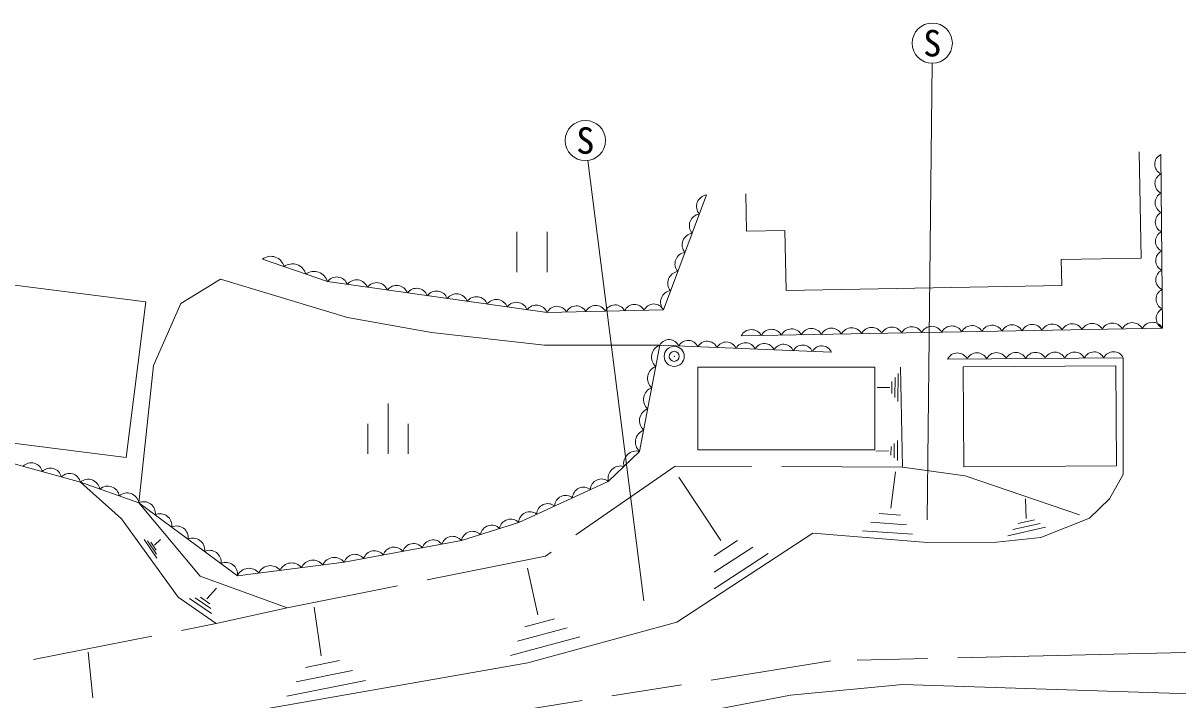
# Model space of a CAD drawing. Units: millimetres, scale not verified. Extents: x 40000 to 680000, y 20000 to 380000.
# Drawn here: x 364677 to 422078, y 271916 to 305588 of the extents above; entities that cross this region are included whole.
import ezdxf
from ezdxf.enums import TextEntityAlignment as Align

# ---------------------------------------------------------------- set-up
doc = ezdxf.new("R2010")
doc.units = ezdxf.units.MM
doc.header["$LTSCALE"] = 1000
doc.header["$PDMODE"] = 32
doc.header["$PDSIZE"] = 500
doc.linetypes.add('CHAIN', pattern=[18.5, 12, -1.5, 3.5, -1.5])
doc.linetypes.add('DASHED', pattern=[7.5, 6, -1.5])
for name, color, linetype, lineweight in [('M-BGD', 7, 'Continuous', 13), ('M-BGD-EXST', 7, 'Continuous', 13), ('M-BMK', 2, 'CHAIN', 13)]:
    doc.layers.add(name, color=color, linetype=linetype, lineweight=lineweight)
doc.styles.add('ＭＳ ゴシック', font='')
doc.styles.get('ＭＳ ゴシック').set_extended_font_data('MS Gothic')

msp = doc.modelspace()

# ---------------------------------------------------------------- linework, layer by layer
at = {"layer": 'M-BGD'}
for p, q in [((420151, 299176), (420247, 293899)), ((421222, 299044), (421306, 290413)), ((396505, 291325), (398646, 297037)), ((400600, 297095), (400634, 295228)), ((402545, 295263), (400634, 295228)), ((402600, 292280), (402545, 295263)), ((420247, 293899), (416281, 293828)), ((376576, 293851), (379807, 292724)), ((416281, 293828), (416304, 292529)), ((374490, 292856), (372521, 291641)), ((380803, 290943), (374490, 292856)), ((379807, 292724), (390723, 291186)), ((416304, 292529), (402600, 292280)), ((372521, 291641), (371153, 288555)), ((390723, 291186), (396505, 291325)), ((384978, 290189), (380803, 290943)), ((390592, 289560), (384978, 290189)), ((421306, 290413), (400372, 290029)), ((396322, 289561), (390592, 289560)), ((396322, 289561), (395317, 284282)), ((404855, 289212), (396322, 289561)), ((419361, 288942), (410633, 288872)), ((419352, 283137), (419361, 288942)), ((371153, 288555), (370430, 281727)), ((408174, 288158), (408157, 286764)), ((408285, 288474), (408383, 283502)), ((407858, 287761), (407851, 287163)), ((408016, 287960), (408004, 286964)), ((407751, 287462), (407129, 287464)), ((408144, 284816), (408141, 283823)), ((367526, 282746), (361828, 284324)), ((395317, 284282), (393766, 282788)), ((407710, 284309), (407061, 284293)), ((407819, 284524), (407817, 284099)), ((407981, 284670), (407979, 283961)), ((399358, 279847), (397268, 282991)), ((407804, 281449), (408039, 283262)), ((418682, 281927), (419352, 283137)), ((370430, 281727), (367526, 282746)), ((369562, 280926), (367526, 282746)), ((393766, 282788), (389311, 280749)), ((414537, 280949), (414501, 281928)), ((417685, 280958), (418682, 281927)), ((375332, 278096), (370430, 281727)), ((372389, 277022), (369562, 280926)), ((389311, 280749), (386463, 279841)), ((408592, 280633), (406820, 280754)), ((408296, 281111), (407233, 281183)), ((415226, 280695), (413878, 280388)), ((414947, 280879), (414139, 280694)), ((415265, 279995), (417685, 280958)), ((397166, 275791), (403925, 280204)), ((403925, 280204), (409637, 279743)), ((408888, 280156), (406407, 280326)), ((415504, 280512), (413618, 280081)), ((371322, 278963), (370689, 279903)), ((371308, 279166), (370856, 279837)), ((371294, 279369), (371022, 279771)), ((371209, 279616), (371514, 279890)), ((386463, 279841), (380639, 278766)), ((400188, 279840), (399035, 279090)), ((409637, 279743), (413058, 279771)), ((413058, 279771), (415265, 279995)), ((401717, 279195), (399028, 277445)), ((400952, 279517), (399032, 278268)), ((380639, 278766), (375332, 278096)), ((390269, 276142), (389743, 278469)), ((373810, 276950), (374283, 277484)), ((374282, 275712), (372389, 277022)), ((374040, 276219), (372950, 276969)), ((374002, 276459), (373224, 276995)), ((373965, 276700), (373498, 277022)), ((379498, 274109), (379137, 276530)), ((391095, 275953), (389618, 275555)), ((389764, 273766), (397166, 275791)), ((392343, 275054), (388897, 274127)), ((391719, 275503), (389257, 274841)), ((368151, 272026), (367906, 274285)), ((380397, 273875), (378719, 273535)), ((374856, 271148), (389764, 273766)), ((381047, 273383), (378250, 272817)), ((381697, 272891), (377781, 272098)), ((408404, 272690), (402826, 272148)), ((423161, 272211), (408404, 272690)), ((402826, 272148), (386155, 268981))]:
    msp.add_line(p, q, dxfattribs=at)
at = {"layer": 'M-BGD', "linetype": 'DASHED'}
for p, q in [((397085, 283544), (390647, 279075)), ((408383, 283502), (397085, 283544)), ((408383, 283502), (411511, 283069)), ((411511, 283069), (417685, 280958)), ((373477, 278073), (370430, 281727)), ((390647, 279075), (377806, 276495)), ((377806, 276495), (373477, 278073)), ((374282, 275712), (377806, 276495)), ((357835, 272484), (374282, 275712))]:
    msp.add_line(p, q, dxfattribs=at)
at = {"layer": 'M-BGD'}
for points in [[(358683, 285383), (369793, 283973), (370777, 291723), (359666, 293133)], [(398218, 288470), (407016, 288470), (407016, 284364), (398218, 284364)], [(418994, 288537), (411404, 288492), (411434, 283519), (419023, 283564)]]:
    msp.add_lwpolyline(points, close=True, dxfattribs=at)
for centre, radius, start, end in [((421460, 298566), 533, 116.49158, 244.62092), ((421469, 297607), 533, 116.49158, 244.62092), ((398731, 296462), 581, 98.35401, 220.54413), ((421479, 296648), 533, 116.49158, 244.62092), ((398374, 295510), 581, 98.35401, 220.54413), ((421488, 295689), 533, 116.49158, 244.62092), ((398017, 294559), 581, 98.35401, 220.54413), ((421497, 294731), 533, 116.49158, 244.62092), ((376986, 293293), 692, 15.2787, 126.27365), ((397660, 293607), 581, 98.35401, 220.54413), ((421507, 293772), 533, 116.49158, 244.62092), ((378063, 292917), 692, 15.2787, 126.27365), ((379140, 292542), 692, 15.2787, 126.27365), ((380266, 292388), 568, 20.16073, 143.79462), ((381258, 292248), 568, 20.16073, 143.79462), ((397303, 292655), 581, 98.35401, 220.54413), ((421516, 292813), 533, 116.49158, 244.62092), ((382251, 292108), 568, 20.16073, 143.79462), ((383243, 291969), 568, 20.16073, 143.79462), ((384235, 291829), 568, 20.16073, 143.79462), ((385228, 291689), 568, 20.16073, 143.79462), ((396946, 291703), 581, 98.35401, 220.54413), ((421525, 291854), 533, 116.49158, 244.62092), ((386220, 291549), 568, 20.16073, 143.79462), ((387212, 291409), 568, 20.16073, 143.79462), ((388205, 291269), 568, 20.16073, 143.79462), ((389197, 291129), 568, 20.16073, 143.79462), ((396029, 291076), 537, 27.58084, 155.18653), ((390190, 290990), 568, 20.16073, 143.79462), ((391211, 290960), 537, 27.58084, 155.18653), ((392174, 290983), 537, 27.58084, 155.18653), ((393138, 291007), 537, 27.58084, 155.18653), ((394102, 291030), 537, 27.58084, 155.18653), ((395065, 291053), 537, 27.58084, 155.18653), ((421534, 290895), 533, 116.49158, 244.62092), ((407853, 289902), 564, 28.97273, 153.12928), ((408850, 289920), 564, 28.97273, 153.12928), ((409847, 289939), 564, 28.97273, 153.12928), ((410844, 289957), 564, 28.97273, 153.12928), ((411841, 289975), 564, 28.97273, 153.12928), ((412838, 289993), 564, 28.97273, 153.12928), ((413834, 290012), 564, 28.97273, 153.12928), ((414831, 290030), 564, 28.97273, 153.12928), ((415828, 290048), 564, 28.97273, 153.12928), ((416825, 290067), 564, 28.97273, 153.12928), ((417822, 290085), 564, 28.97273, 153.12928), ((418819, 290103), 564, 28.97273, 153.12928), ((419816, 290121), 564, 28.97273, 153.12928), ((420812, 290140), 564, 28.97273, 153.12928), ((400875, 289774), 564, 28.97273, 153.12928), ((401872, 289792), 564, 28.97273, 153.12928), ((402869, 289811), 564, 28.97273, 153.12928), ((403866, 289829), 564, 28.97273, 153.12928), ((404863, 289847), 564, 28.97273, 153.12928), ((405860, 289865), 564, 28.97273, 153.12928), ((406856, 289884), 564, 28.97273, 153.12928), ((396547, 288971), 631, 110.86953, 227.56188), ((396787, 289317), 525, 23.04475, 152.26918), ((397735, 289278), 525, 23.04475, 152.26918), ((398683, 289239), 525, 23.04475, 152.26918), ((399631, 289200), 525, 23.04475, 152.26918), ((400579, 289162), 525, 23.04475, 152.26918), ((401527, 289123), 525, 23.04475, 152.26918), ((402475, 289084), 525, 23.04475, 152.26918), ((403423, 289045), 525, 23.04475, 152.26918), ((404372, 289006), 525, 23.04475, 152.26918), ((411120, 288634), 542, 26.97181, 153.9449), ((412090, 288642), 542, 26.97181, 153.9449), ((413059, 288650), 542, 26.97181, 153.9449), ((414029, 288657), 542, 26.97181, 153.9449), ((414999, 288665), 542, 26.97181, 153.9449), ((415969, 288673), 542, 26.97181, 153.9449), ((416939, 288681), 542, 26.97181, 153.9449), ((417909, 288688), 542, 26.97181, 153.9449), ((418878, 288696), 542, 26.97181, 153.9449), ((396346, 287915), 631, 110.86953, 227.56188), ((396145, 286860), 631, 110.86953, 227.56188), ((395944, 285804), 631, 110.86953, 227.56188), ((395743, 284748), 631, 110.86953, 227.56188), ((395160, 283669), 633, 75.68391, 192.21372), ((365084, 283158), 555, 11.84522, 137.1935), ((366033, 282895), 555, 11.84522, 137.1935), ((366983, 282632), 555, 11.84522, 137.1935), ((394385, 282922), 633, 75.68391, 192.21372), ((367914, 282304), 589, 10.03098, 131.29079), ((368882, 281964), 589, 10.03098, 131.29079), ((392534, 281949), 550, 51.63223, 177.55304), ((393425, 282357), 550, 51.63223, 177.55304), ((369851, 281624), 589, 10.03098, 131.29079), ((391643, 281541), 550, 51.63223, 177.55304), ((370672, 281198), 581, 352.37725, 114.56504), ((389861, 280726), 550, 51.63223, 177.55304), ((390752, 281133), 550, 51.63223, 177.55304), ((371489, 280593), 581, 352.37725, 114.56504), ((388917, 280346), 564, 45.57759, 169.76903), ((372306, 279988), 581, 352.37725, 114.56504), ((387017, 279741), 564, 45.57759, 169.76903), ((387967, 280044), 564, 45.57759, 169.76903), ((373123, 279383), 581, 352.37725, 114.56504), ((384083, 279142), 556, 37.87072, 163.05319), ((385053, 279321), 556, 37.87072, 163.05319), ((386024, 279500), 556, 37.87072, 163.05319), ((373940, 278778), 581, 352.37725, 114.56504), ((380149, 278375), 627, 38.6271, 155.77137), ((381171, 278604), 556, 37.87072, 163.05319), ((382141, 278783), 556, 37.87072, 163.05319), ((383112, 278962), 556, 37.87072, 163.05319), ((374757, 278173), 581, 352.37725, 114.56504), ((375904, 277838), 627, 38.6271, 155.77137), ((376965, 277972), 627, 38.6271, 155.77137), ((378027, 278106), 627, 38.6271, 155.77137), ((379088, 278241), 627, 38.6271, 155.77137)]:
    msp.add_arc(centre, radius, start, end, dxfattribs=at)
at = {"layer": 'M-BGD-EXST'}
for p, q in [((409617, 280880), (409858, 303588)), ((392750, 298753), (395537, 276841)), ((389227, 295201), (389227, 293201)), ((390727, 295201), (390727, 293201)), ((382815, 286657), (382815, 284157)), ((381815, 285657), (381815, 284157)), ((383815, 285657), (383815, 284157))]:
    msp.add_line(p, q, dxfattribs=at)
for centre, radius in [((409869, 304588), 1000), ((392623, 299745), 1000), ((397044, 289009), 500)]:
    msp.add_circle(centre, radius, dxfattribs=at)
msp.add_point((397044, 289009), dxfattribs=at)
at = {"layer": 'M-BMK'}
for p in [(460125, 275147), (362349, 267062)]:
    msp.add_line(p, (404820, 273857), dxfattribs=at)

# ---------------------------------------------------------------- texts
at = {"layer": 'M-BGD-EXST', "style": 'ＭＳ ゴシック'}
for p in [(409869, 304588), (392623, 299745)]:
    msp.add_text('S', height=1320, dxfattribs=at).set_placement(p, align=Align.MIDDLE_CENTER)

doc.saveas('drawing.dxf')
